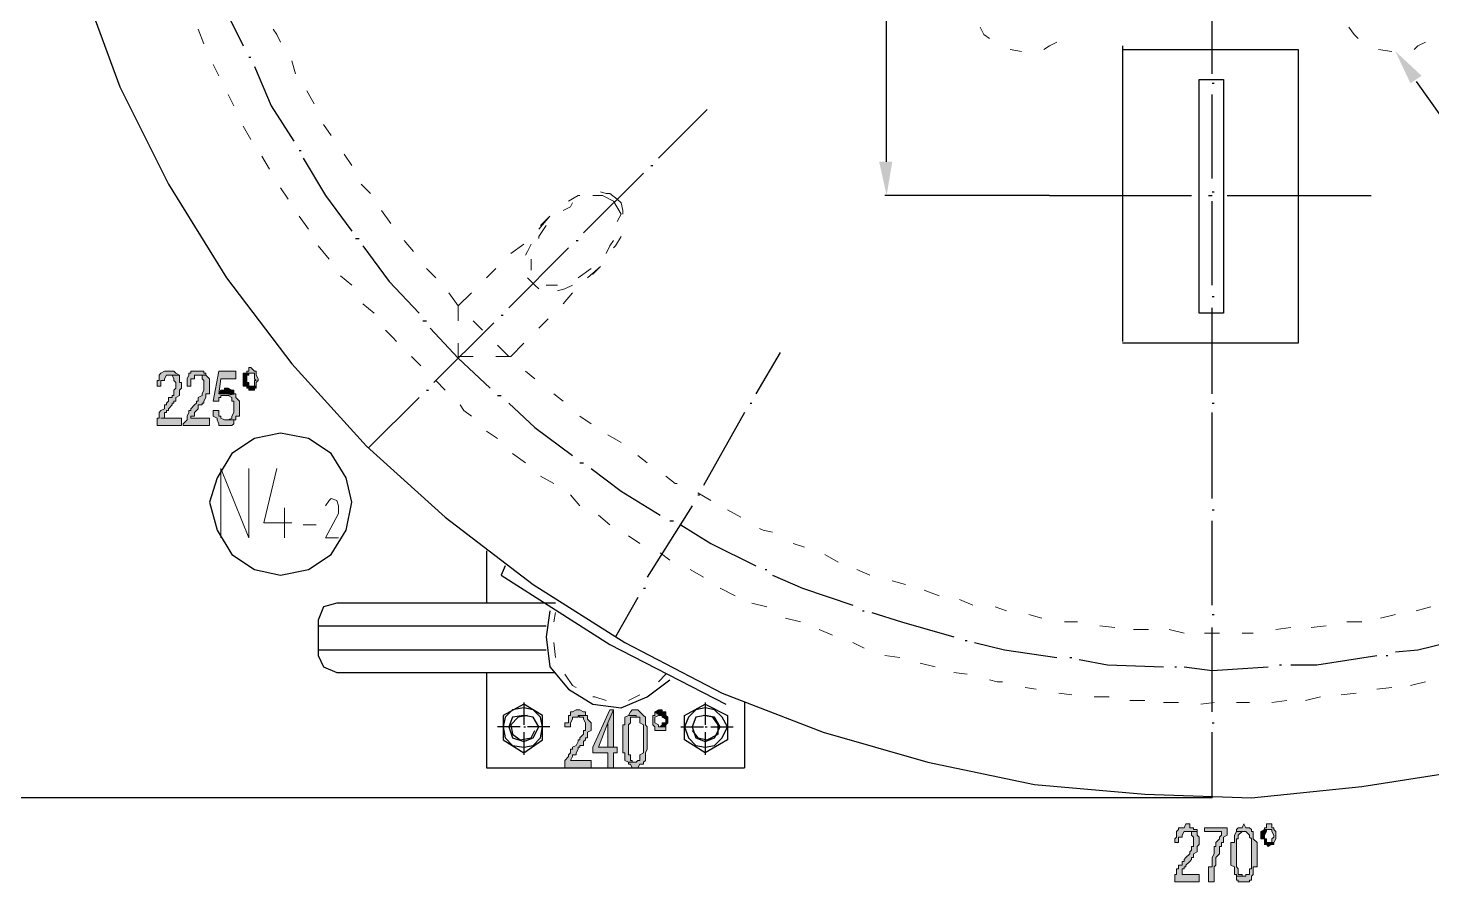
# Model space of a CAD drawing. Header units: millimetres. Extents: x 20 to 821, y 1 to 1134.
# Drawn here: x 154.6 to 289.7, y 367.9 to 450.1 of the extents above; entities that cross this region are included whole.
import ezdxf

# ---------------------------------------------------------------- set-up
doc = ezdxf.new("R2010")
doc.units = ezdxf.units.MM
doc.layers.add('1', color=7, linetype='Continuous')

msp = doc.modelspace()

# ---------------------------------------------------------------- hatches: boundary and pattern name
h = msp.add_hatch(color=1)
h.dxf.hatch_style = 2
h.paths.add_polyline_path([(287.64, 444.741732), (286.2, 447.801732), (288.72, 445.461732)])
h = msp.add_hatch(color=1)
h.dxf.hatch_style = 2
h.paths.add_polyline_path([(236.52, 437.181732), (237.78, 437.181732), (237.24, 433.941732)])
h = msp.add_hatch(color=0)
h.dxf.hatch_style = 2
h.paths.add_polyline_path([(168.12, 417.021732), (167.76, 417.021732), (167.4, 416.841732), (167.22, 416.661732), (167.22, 416.121732), (167.04, 416.121732), (167.04, 415.581732), (167.4, 415.581732), (167.4, 416.121732), (167.76, 416.121732), (167.76, 416.301732), (167.94, 416.661732), (169.2, 416.661732), (168.84, 416.841732), (168.66, 417.021732)])
h = msp.add_hatch(color=0)
h.dxf.hatch_style = 2
h.paths.add_polyline_path([(169.2, 416.661732), (168.12, 416.661732), (168.48, 416.661732), (168.66, 416.301732), (168.66, 416.121732), (168.84, 415.941732), (168.84, 415.401732), (168.66, 415.221732), (168.66, 414.681732), (168.48, 414.681732), (168.48, 414.501732), (168.12, 414.501732), (168.12, 414.141732), (167.94, 413.961732), (167.94, 413.781732), (167.76, 413.781732), (167.76, 413.421732), (167.4, 413.241732), (167.22, 413.061732), (167.22, 412.521732), (167.04, 412.521732), (167.04, 411.801732), (169.38, 411.801732), (169.38, 412.521732), (167.4, 412.521732), (167.76, 412.521732), (167.76, 412.701732), (167.76, 413.061732), (167.94, 413.061732), (167.94, 413.241732), (168.12, 413.241732), (168.12, 413.421732), (168.48, 413.781732), (168.48, 413.961732), (168.66, 413.961732), (168.66, 414.141732), (168.84, 414.141732), (168.84, 414.501732), (169.2, 414.681732), (169.2, 415.221732), (169.38, 415.401732), (169.38, 415.941732), (169.2, 415.941732)])
h = msp.add_hatch(color=0)
h.dxf.hatch_style = 2
h.paths.add_polyline_path([(171.72, 416.661732), (170.82, 416.661732), (171, 416.661732), (171.36, 416.661732), (171.36, 416.301732), (171.54, 416.121732), (171.54, 415.221732), (171.36, 414.861732), (171.36, 414.681732), (171, 414.501732), (171, 414.141732), (170.82, 414.141732), (170.82, 413.961732), (170.64, 413.781732), (170.28, 413.421732), (170.28, 413.241732), (170.1, 413.241732), (170.1, 413.061732), (169.92, 412.701732), (169.92, 412.341732), (169.56, 411.981732), (169.56, 411.801732), (172.08, 411.801732), (172.08, 412.521732), (170.28, 412.521732), (170.28, 412.701732), (170.64, 412.701732), (170.64, 413.061732), (170.82, 413.241732), (171, 413.421732), (171, 413.781732), (171.36, 413.781732), (171.36, 413.961732), (171.54, 413.961732), (171.54, 414.141732), (171.72, 414.501732), (171.72, 414.861732), (172.08, 414.861732), (172.08, 416.301732)])
h = msp.add_hatch(color=0)
h.dxf.hatch_style = 2
h.paths.add_polyline_path([(170.82, 417.021732), (170.28, 417.021732), (170.28, 416.841732), (170.1, 416.841732), (170.1, 416.661732), (169.92, 416.301732), (169.92, 415.581732), (170.28, 415.581732), (170.28, 416.301732), (170.64, 416.301732), (170.64, 416.661732), (171.72, 416.661732), (171.72, 416.841732), (171.54, 416.841732), (171.54, 417.021732)])
h = msp.add_hatch(color=0)
h.dxf.hatch_style = 2
h.paths.add_polyline_path([(174.6, 417.021732), (172.98, 417.021732), (172.44, 414.141732), (172.98, 414.141732), (172.98, 414.501732), (173.16, 414.501732), (173.16, 414.681732), (173.7, 414.681732), (174.6, 414.861732), (172.98, 414.861732), (173.16, 416.301732), (174.6, 416.301732)])
h = msp.add_hatch(color=0)
h.dxf.hatch_style = 2
h.paths.add_polyline_path([(175.68, 416.841732), (175.32, 416.841732), (175.32, 416.661732), (175.32, 415.581732), (175.68, 415.581732), (175.68, 415.401732), (175.86, 415.401732), (175.86, 415.221732), (176.04, 415.221732), (176.4, 415.221732), (176.4, 415.401732), (176.58, 415.401732), (176.58, 415.581732), (175.86, 415.581732), (175.86, 415.941732), (175.68, 415.941732), (175.68, 416.661732), (175.86, 416.661732), (175.86, 416.841732), (176.04, 416.841732)])
h = msp.add_hatch(color=0)
h.dxf.hatch_style = 2
h.paths.add_polyline_path([(176.04, 417.381732), (175.86, 417.381732), (175.86, 417.021732), (175.68, 417.021732), (175.68, 416.841732), (176.4, 416.841732), (176.4, 416.661732), (176.4, 416.301732), (176.58, 416.121732), (176.4, 416.121732), (176.4, 415.941732), (176.4, 415.581732), (176.04, 415.581732), (176.58, 415.581732), (176.58, 415.941732), (176.76, 416.121732), (176.76, 416.301732), (176.58, 416.661732), (176.58, 417.021732), (176.4, 417.021732)])
h = msp.add_hatch(color=0)
h.dxf.hatch_style = 2
h.paths.add_polyline_path([(173.7, 415.401732), (173.52, 415.401732), (173.52, 415.221732), (173.16, 415.221732), (172.98, 414.861732), (174.42, 414.861732), (174.42, 415.221732), (174.24, 415.221732), (173.88, 415.401732)])
h = msp.add_hatch(color=0)
h.dxf.hatch_style = 2
h.paths.add_polyline_path([(174.6, 414.861732), (173.7, 414.681732), (173.88, 414.681732), (174.24, 414.501732), (174.24, 414.141732), (174.42, 414.141732), (174.42, 413.061732), (174.24, 412.701732), (174.24, 412.521732), (173.88, 412.341732), (173.7, 412.341732), (174.42, 412.341732), (174.6, 412.341732), (174.6, 412.521732), (174.6, 412.701732), (174.96, 412.701732), (174.96, 414.141732), (174.6, 414.501732)])
h = msp.add_hatch(color=0)
h.dxf.hatch_style = 2
h.paths.add_polyline_path([(172.98, 413.241732), (172.44, 413.241732), (172.44, 413.061732), (172.44, 412.701732), (172.8, 412.521732), (172.8, 412.341732), (172.98, 411.981732), (172.98, 411.801732), (173.16, 411.801732), (174.24, 411.801732), (174.42, 411.981732), (174.42, 412.341732), (173.7, 412.341732), (173.52, 412.341732), (173.16, 412.521732), (173.16, 412.701732), (172.98, 412.701732)])
h = msp.add_hatch(color=0)
h.dxf.hatch_style = 2
h.paths.add_polyline_path([(207.54, 384.441732), (207.36, 384.441732), (207, 384.261732), (206.82, 384.261732), (206.82, 383.901732), (206.64, 383.901732), (206.64, 383.721732), (206.64, 383.181732), (206.28, 383.181732), (206.28, 382.821732), (206.82, 382.821732), (206.82, 383.181732), (207, 383.541732), (207, 383.721732), (207.36, 383.721732), (207.54, 383.721732), (207.54, 383.901732), (208.44, 383.901732), (208.26, 383.901732), (208.26, 384.261732), (208.08, 384.261732), (207.72, 384.441732)])
h = msp.add_hatch(color=0)
h.dxf.hatch_style = 2
h.paths.add_polyline_path([(208.44, 383.901732), (207.54, 383.901732), (207.72, 383.721732), (208.08, 383.721732), (208.08, 383.541732), (208.26, 383.181732), (208.26, 382.461732), (208.08, 382.461732), (208.08, 382.101732), (207.72, 381.741732), (207.72, 381.561732), (207.54, 381.561732), (207.54, 381.381732), (207.36, 381.021732), (207, 380.841732), (207, 380.661732), (206.82, 380.661732), (206.82, 380.301732), (206.64, 380.121732), (206.64, 379.941732), (206.28, 379.581732), (206.28, 378.861732), (208.8, 378.861732), (208.8, 379.581732), (206.82, 379.581732), (207, 379.941732), (207, 380.121732), (207.36, 380.121732), (207.36, 380.301732), (207.54, 380.661732), (207.54, 380.841732), (207.72, 380.841732), (207.72, 381.021732), (208.08, 381.021732), (208.08, 381.381732), (208.26, 381.561732), (208.26, 381.741732), (208.44, 381.741732), (208.44, 382.281732), (208.8, 382.461732), (208.8, 383.181732), (208.44, 383.541732)])
h = msp.add_hatch(color=0)
h.dxf.hatch_style = 2
h.paths.add_polyline_path([(210.96, 384.441732), (210.6, 384.441732), (208.98, 380.841732), (208.98, 380.301732), (210.42, 380.301732), (210.42, 378.861732), (210.96, 378.861732), (210.96, 380.301732), (211.32, 380.301732), (211.32, 380.841732), (210.96, 380.841732), (209.52, 380.841732), (210.42, 383.181732)])
h = msp.add_hatch(color=0)
h.dxf.hatch_style = 2
h.paths.add_polyline_path([(210.96, 384.441732), (210.42, 383.181732), (210.42, 380.841732), (209.52, 380.841732), (210.96, 380.841732)])
h = msp.add_hatch(color=0)
h.dxf.hatch_style = 2
h.paths.add_polyline_path([(212.4, 383.901732), (212.04, 383.721732), (212.04, 383.001732), (211.86, 383.001732), (211.86, 380.301732), (212.04, 380.301732), (212.04, 380.121732), (212.04, 379.941732), (212.04, 379.581732), (212.4, 379.401732), (213.12, 379.401732), (212.76, 379.401732), (212.76, 379.581732), (212.58, 379.581732), (212.58, 380.121732), (212.4, 380.121732), (212.4, 383.001732), (212.58, 383.181732), (212.58, 383.721732), (212.76, 383.721732), (213.12, 383.721732), (213.12, 383.901732)])
h = msp.add_hatch(color=0)
h.dxf.hatch_style = 2
h.paths.add_polyline_path([(213.12, 384.441732), (212.76, 384.441732), (212.58, 384.261732), (212.4, 383.901732), (213.12, 383.901732), (213.12, 383.721732), (213.48, 383.721732), (213.48, 383.541732), (213.48, 383.181732), (213.84, 383.001732), (213.84, 382.461732), (213.84, 380.301732), (213.48, 380.121732), (213.48, 379.581732), (213.3, 379.581732), (213.12, 379.401732), (212.4, 379.401732), (212.4, 379.221732), (212.58, 379.221732), (212.76, 378.861732), (213.3, 378.861732), (213.48, 379.221732), (213.84, 379.221732), (213.84, 379.401732), (214.02, 379.581732), (214.02, 380.301732), (214.2, 380.661732), (214.2, 382.821732), (214.02, 383.001732), (214.02, 383.721732), (213.84, 383.901732), (213.48, 384.261732), (213.3, 384.441732)])
h = msp.add_hatch(color=0)
h.dxf.hatch_style = 2
h.paths.add_polyline_path([(214.92, 384.261732), (214.92, 383.901732), (214.74, 383.901732), (214.74, 383.001732), (214.92, 382.821732), (214.92, 382.461732), (215.28, 382.461732), (216, 382.461732), (216, 382.821732), (215.28, 382.821732), (215.28, 383.001732), (214.92, 383.181732), (214.92, 383.721732), (215.28, 383.901732), (215.46, 383.901732)])
h = msp.add_hatch(color=0)
h.dxf.hatch_style = 2
h.paths.add_polyline_path([(215.46, 384.441732), (215.28, 384.441732), (214.92, 384.261732), (215.46, 383.901732), (215.64, 383.901732), (215.64, 383.721732), (216, 383.541732), (216, 383.181732), (215.64, 383.181732), (215.64, 383.001732), (215.46, 382.821732), (216, 382.821732), (216, 383.001732), (216.18, 383.181732), (216.18, 383.721732), (216, 383.901732), (216, 384.261732), (215.64, 384.261732), (215.64, 384.441732)])
h = msp.add_hatch(color=0)
h.dxf.hatch_style = 2
h.paths.add_polyline_path([(266.04, 373.461732), (265.86, 373.101732), (265.32, 373.101732), (265.32, 372.921732), (265.14, 372.741732), (265.14, 372.201732), (264.96, 372.021732), (264.96, 371.661732), (265.32, 371.661732), (265.32, 372.201732), (265.68, 372.201732), (265.68, 372.381732), (265.86, 372.741732), (267.12, 372.741732), (267.12, 372.921732), (266.76, 372.921732), (266.76, 373.101732), (266.4, 373.101732), (266.4, 373.461732)])
h = msp.add_hatch(color=0)
h.dxf.hatch_style = 2
h.paths.add_polyline_path([(270, 373.101732), (267.84, 373.101732), (267.84, 372.741732), (269.46, 372.741732), (269.46, 372.381732), (269.28, 372.201732), (269.28, 372.021732), (268.92, 371.661732), (268.92, 371.301732), (268.74, 371.301732), (268.74, 370.581732), (268.56, 370.221732), (268.56, 369.501732), (268.56, 369.321732), (268.2, 369.321732), (268.2, 367.881732), (268.74, 367.881732), (268.74, 369.321732), (268.92, 369.501732), (268.92, 370.221732), (269.28, 370.581732), (269.28, 371.301732), (269.46, 371.301732), (269.46, 371.661732), (269.64, 371.661732), (269.64, 372.201732), (270, 372.381732)])
h = msp.add_hatch(color=0)
h.dxf.hatch_style = 2
h.paths.add_polyline_path([(271.62, 373.461732), (271.44, 373.101732), (271.08, 373.101732), (270.9, 372.921732), (270.9, 372.741732), (271.62, 372.741732), (271.8, 372.741732), (272.16, 372.381732), (272.16, 372.201732), (272.34, 372.021732), (272.34, 371.481732), (272.34, 371.301732), (272.34, 369.141732), (272.16, 369.141732), (272.16, 368.601732), (271.8, 368.601732), (271.8, 368.421732), (271.62, 368.421732), (270.9, 368.421732), (270.9, 368.061732), (271.08, 368.061732), (271.08, 367.881732), (272.16, 367.881732), (272.16, 368.061732), (272.34, 368.061732), (272.34, 368.421732), (272.52, 368.601732), (272.52, 369.321732), (272.88, 369.321732), (272.88, 371.661732), (272.52, 372.021732), (272.52, 372.741732), (272.34, 372.741732), (272.34, 372.921732), (272.16, 373.101732), (271.8, 373.101732)])
h = msp.add_hatch(color=0)
h.dxf.hatch_style = 2
h.paths.add_polyline_path([(273.6, 372.921732), (273.24, 372.741732), (273.24, 372.021732), (273.6, 372.021732), (273.6, 371.481732), (273.78, 371.481732), (273.96, 371.301732), (274.32, 371.481732), (274.5, 371.481732), (274.5, 371.661732), (273.78, 371.661732), (273.78, 372.021732), (273.6, 372.021732), (273.6, 372.381732), (273.78, 372.741732), (273.78, 372.921732), (273.96, 372.921732)])
h = msp.add_hatch(color=0)
h.dxf.hatch_style = 2
h.paths.add_polyline_path([(273.96, 373.461732), (273.78, 373.461732), (273.78, 373.101732), (273.6, 373.101732), (273.6, 372.921732), (274.32, 372.921732), (274.32, 372.741732), (274.5, 372.381732), (274.5, 372.201732), (274.32, 372.021732), (274.32, 371.661732), (273.96, 371.661732), (274.5, 371.661732), (274.68, 372.021732), (274.68, 372.741732), (274.5, 372.921732), (274.5, 373.101732), (274.32, 373.101732), (274.32, 373.461732)])
h = msp.add_hatch(color=0)
h.dxf.hatch_style = 2
h.paths.add_polyline_path([(267.12, 372.741732), (266.04, 372.741732), (266.4, 372.741732), (266.58, 372.741732), (266.58, 372.381732), (266.76, 372.201732), (266.76, 371.301732), (266.58, 371.301732), (266.58, 370.941732), (266.4, 370.761732), (266.4, 370.581732), (266.04, 370.221732), (265.86, 370.041732), (265.86, 369.861732), (265.68, 369.861732), (265.68, 369.501732), (265.32, 369.501732), (265.32, 369.141732), (265.14, 369.141732), (265.14, 368.601732), (264.96, 368.601732), (264.96, 367.881732), (267.3, 367.881732), (267.3, 368.601732), (265.68, 368.601732), (265.68, 369.141732), (265.86, 369.141732), (265.86, 369.321732), (266.04, 369.321732), (266.04, 369.501732), (266.4, 369.861732), (266.58, 370.041732), (266.58, 370.221732), (266.76, 370.221732), (266.76, 370.581732), (267.12, 370.761732), (267.12, 371.301732), (267.3, 371.481732), (267.3, 372.201732), (267.12, 372.381732)])
h = msp.add_hatch(color=0)
h.dxf.hatch_style = 2
h.paths.add_polyline_path([(270.9, 372.741732), (270.72, 372.381732), (270.72, 371.661732), (270.36, 371.661732), (270.36, 369.501732), (270.72, 369.321732), (270.72, 368.781732), (270.72, 368.601732), (270.9, 368.601732), (270.9, 368.421732), (271.62, 368.421732), (271.44, 368.421732), (271.44, 368.601732), (271.08, 368.601732), (271.08, 368.781732), (271.08, 369.141732), (270.9, 369.321732), (270.9, 372.021732), (271.08, 372.021732), (271.08, 372.381732), (271.44, 372.741732), (271.62, 372.741732)])

# ---------------------------------------------------------------- linework, layer by layer
at = {"layer": '1', "color": 1, "lineweight": 25}
for points in [[(237.24, 437.181732), (237.24, 487.401732)], [(288.18, 444.921732), (341.46, 370.041732), (357.84, 370.041732)], [(252.9, 433.941732), (237.06, 433.941732)], [(185.76, 404.421732), (185.22, 406.761732), (183.78, 409.101732), (181.62, 410.541732), (178.92, 411.081732), (176.4, 410.541732), (174.24, 409.101732), (172.8, 406.761732), (172.08, 404.421732), (172.8, 401.721732), (174.24, 399.381732), (176.4, 397.941732), (178.92, 397.401732), (181.62, 397.941732), (183.78, 399.381732), (185.22, 401.721732), (185.76, 404.421732)], [(268.56, 375.981732), (86.04, 375.981732)], [(268.56, 375.981732), (115.38, 375.981732)]]:
    msp.add_lwpolyline(points, dxfattribs=at)
at = {"layer": '1', "color": 0, "lineweight": 25}
for points in [[(156.96, 464.361732), (159.84, 454.281732), (163.44, 444.381732), (168.12, 435.021732), (173.7, 426.021732), (180, 417.741732), (187.2, 409.821732), (194.76, 402.981732), (203.22, 396.501732), (212.04, 390.921732), (221.4, 386.061732), (231.12, 382.281732), (241.2, 379.401732), (251.46, 377.241732), (262.08, 376.341732), (272.34, 375.981732), (282.96, 377.061732), (293.22, 378.681732)], [(259.92, 448.341732), (259.92, 419.901732)], [(276.84, 447.981732), (276.84, 419.721732), (259.92, 419.721732)], [(259.92, 447.981732), (276.84, 447.981732)], [(267.3, 445.101732), (269.64, 445.101732), (269.64, 422.601732), (267.3, 422.601732), (267.3, 445.101732)], [(198.72, 399.741732), (198.72, 394.701732)], [(200.52, 398.301732), (200.16, 397.401732)], [(200.16, 397.401732), (210.6, 390.741732), (221.76, 384.981732)], [(205.38, 394.701732), (184.32, 394.701732), (183.06, 394.341732), (182.52, 393.081732)], [(204.84, 393.981732), (204.48, 391.461732), (204.84, 388.581732), (206.64, 386.421732), (208.98, 384.981732), (211.68, 384.621732), (214.2, 385.701732), (216.36, 387.321732)], [(182.52, 393.081732), (182.52, 389.661732), (183.06, 388.581732), (184.32, 388.041732)], [(182.52, 392.541732), (204.48, 392.541732)], [(182.52, 390.201732), (204.48, 390.201732)], [(184.32, 388.041732), (205.38, 388.041732)], [(198.72, 388.041732), (198.72, 378.861732), (223.56, 378.861732)], [(223.56, 385.161732), (223.56, 378.861732)], [(202.32, 380.301732), (204.12, 381.561732), (204.12, 383.901732), (202.32, 384.981732), (200.34, 383.901732), (200.34, 381.561732), (202.32, 380.301732)], [(204.12, 382.821732), (203.94, 383.721732), (203.22, 384.441732), (202.32, 384.621732), (201.24, 384.441732), (200.52, 383.721732), (200.34, 382.821732), (200.52, 381.741732), (201.24, 381.021732), (202.32, 380.841732), (203.22, 381.021732), (203.94, 381.741732), (204.12, 382.821732)], [(202.68, 383.901732), (201.78, 383.721732), (201.06, 383.001732), (201.24, 382.101732), (201.96, 381.561732), (203.04, 381.741732), (203.4, 382.461732)], [(219.78, 380.301732), (217.8, 381.561732), (217.8, 383.901732), (219.78, 384.981732), (221.94, 383.901732), (221.94, 381.561732), (219.78, 380.301732)], [(221.94, 382.821732), (221.4, 383.721732), (220.68, 384.441732), (219.78, 384.621732), (218.88, 384.441732), (218.16, 383.721732), (217.8, 382.821732), (218.16, 381.741732), (218.88, 381.021732), (219.78, 380.841732), (220.68, 381.021732), (221.4, 381.741732), (221.94, 382.821732)], [(218.52, 382.461732), (219.06, 381.741732), (219.96, 381.561732), (221.04, 382.101732), (221.04, 383.001732), (220.5, 383.721732), (219.6, 383.901732)]]:
    msp.add_lwpolyline(points, dxfattribs=at)
at = {"layer": '1', "color": 2, "lineweight": 25}
for points in [[(172.26, 455.721732), (173.7, 451.581732), (175.32, 448.341732)], [(268.56, 445.641732), (268.56, 453.741732)], [(175.86, 447.261732), (176.04, 447.261732)], [(176.4, 446.361732), (178.02, 442.581732), (180.18, 439.161732)], [(268.56, 444.741732), (268.74, 444.741732)], [(268.56, 435.561732), (268.56, 443.661732)], [(215.28, 437.541732), (219.96, 442.221732)], [(180.72, 438.261732), (180.9, 438.261732)], [(181.08, 437.541732), (183.24, 433.941732), (185.76, 430.521732)], [(214.56, 436.821732), (214.74, 436.821732)], [(208.08, 430.341732), (213.84, 436.101732)], [(252.9, 433.941732), (266.58, 433.941732)], [(268.2, 433.941732), (268.56, 433.941732)], [(268.56, 434.301732), (268.74, 434.301732)], [(270, 433.941732), (283.86, 433.941732)], [(268.56, 425.301732), (268.56, 433.401732)], [(186.12, 429.801732), (186.48, 429.801732)], [(207.36, 429.621732), (207.54, 429.621732)], [(186.84, 429.081732), (189.36, 425.661732), (192.24, 422.601732)], [(200.88, 423.141732), (206.64, 428.901732)], [(268.56, 424.221732), (268.74, 424.221732)], [(268.56, 414.861732), (268.56, 423.141732)], [(192.6, 421.881732), (192.96, 421.881732)], [(193.68, 415.941732), (199.44, 421.701732)], [(200.16, 422.421732), (200.34, 422.421732)], [(193.32, 421.161732), (196.02, 418.281732), (199.08, 415.401732)], [(226.98, 418.821732), (224.64, 414.861732)], [(192.96, 415.221732), (193.14, 415.221732)], [(187.38, 409.641732), (192.24, 414.501732)], [(199.8, 414.681732), (200.16, 414.681732)], [(200.88, 413.961732), (203.4, 411.621732), (207, 408.921732)], [(224.1, 413.961732), (224.28, 413.961732)], [(268.56, 413.961732), (268.74, 413.961732)], [(223.56, 413.061732), (219.6, 406.041732)], [(268.56, 404.781732), (268.56, 413.061732)], [(207.72, 408.201732), (208.08, 408.201732)], [(208.8, 407.661732), (211.68, 405.501732), (215.46, 403.161732)], [(218.52, 404.061732), (214.2, 397.221732)], [(219.06, 405.141732), (219.24, 405.141732)], [(216.36, 402.621732), (216.72, 402.621732)], [(268.56, 403.701732), (268.74, 403.701732)], [(268.56, 394.521732), (268.56, 402.621732)], [(217.44, 402.261732), (220.32, 400.461732), (224.64, 398.301732)], [(225.54, 397.941732), (225.72, 397.941732)], [(226.26, 397.401732), (229.14, 396.141732), (234, 394.521732)], [(213.84, 396.141732), (214.02, 396.141732)], [(213.3, 395.241732), (211.14, 391.461732)], [(234.9, 393.981732), (235.08, 393.981732)], [(235.8, 393.801732), (238.68, 392.901732), (243.72, 391.461732)], [(268.56, 393.621732), (268.74, 393.621732)], [(268.56, 384.261732), (268.56, 392.361732)], [(244.8, 391.101732), (244.98, 391.101732)], [(245.7, 390.921732), (248.58, 390.201732), (253.62, 389.481732)], [(286.2, 390.021732), (288.36, 390.201732), (294.12, 391.641732)], [(254.88, 389.481732), (255.06, 389.481732)], [(255.78, 389.301732), (258.48, 388.761732), (263.88, 388.581732)], [(276.12, 388.761732), (278.64, 388.761732), (284.4, 389.661732)], [(285.3, 389.661732), (285.48, 389.661732)], [(264.96, 388.581732), (265.14, 388.581732)], [(265.86, 388.581732), (268.56, 388.221732), (273.96, 388.581732)], [(275.04, 388.761732), (275.22, 388.761732)], [(202.32, 385.161732), (202.32, 383.001732)], [(219.78, 385.161732), (219.78, 383.001732)], [(201.96, 382.821732), (199.8, 382.821732)], [(202.32, 382.821732), (202.5, 382.821732)], [(202.32, 382.821732), (202.5, 382.821732)], [(204.84, 382.821732), (202.68, 382.821732)], [(217.44, 382.821732), (219.6, 382.821732)], [(219.78, 382.821732), (219.96, 382.821732)], [(219.78, 382.821732), (219.96, 382.821732)], [(220.32, 382.821732), (222.48, 382.821732)], [(268.56, 383.181732), (268.74, 383.181732)], [(202.32, 382.281732), (202.32, 380.121732)], [(219.78, 382.281732), (219.78, 380.121732)], [(268.56, 375.981732), (268.56, 382.281732)]]:
    msp.add_lwpolyline(points, dxfattribs=at)
at = {"layer": '1', "color": 254, "lineweight": 5}
for points in [[(171, 449.961732), (171.54, 448.521732)], [(178.2, 449.961732), (178.56, 449.421732), (178.92, 448.701732)], [(246.24, 450.141732), (246.6, 449.421732), (247.14, 449.061732)], [(281.7, 450.141732), (282.24, 449.421732), (282.6, 449.061732)], [(252.36, 447.981732), (252.9, 448.341732), (253.62, 448.701732)], [(288, 447.981732), (288.36, 448.341732), (289.08, 448.701732)], [(249.12, 447.981732), (250.2, 447.801732)], [(284.58, 447.981732), (285.84, 447.801732)], [(172.44, 446.541732), (172.98, 445.461732)], [(180, 446.901732), (180.36, 445.641732)], [(173.88, 443.661732), (174.42, 442.581732)], [(181.44, 444.021732), (182.16, 442.761732)], [(175.32, 440.601732), (176.04, 439.341732)], [(183.06, 440.781732), (183.78, 439.701732)], [(177.12, 437.721732), (177.84, 436.461732)], [(185.04, 437.901732), (185.76, 436.821732)], [(186.66, 435.021732), (187.56, 434.121732)], [(178.92, 434.661732), (179.64, 433.581732)], [(207.72, 433.941732), (207.54, 433.941732), (206.64, 433.401732)], [(210.96, 433.401732), (209.88, 433.941732), (208.98, 433.941732)], [(211.32, 433.581732), (210.6, 434.121732), (210.24, 434.121732), (209.7, 434.301732)], [(188.64, 432.501732), (189.54, 431.241732)], [(207, 433.221732), (206.82, 432.861732), (206.1, 432.501732)], [(211.32, 431.421732), (211.68, 432.141732), (210.96, 433.401732)], [(211.86, 432.141732), (211.86, 432.501732), (211.68, 433.221732), (211.32, 433.581732)], [(180.72, 431.961732), (181.62, 430.701732)], [(204.84, 431.961732), (203.76, 430.701732)], [(204.48, 431.061732), (203.76, 429.981732), (203.76, 429.801732)], [(204.84, 431.961732), (204.12, 431.241732), (203.94, 431.061732)], [(190.8, 429.621732), (191.7, 428.541732)], [(210.24, 428.361732), (210.6, 429.081732), (210.96, 429.621732)], [(210.96, 428.901732), (211.14, 429.081732), (211.68, 429.981732)], [(182.52, 429.081732), (183.6, 427.821732)], [(202.32, 429.261732), (201.06, 428.361732)], [(203.04, 429.261732), (202.68, 428.541732), (202.5, 428.181732)], [(192.96, 426.921732), (193.86, 426.021732)], [(199.62, 426.921732), (198.72, 426.021732)], [(203.04, 427.821732), (203.04, 426.741732)], [(207.54, 426.021732), (208.8, 426.921732)], [(209.7, 427.101732), (208.44, 426.021732)], [(208.8, 426.381732), (208.98, 426.381732), (209.7, 427.101732)], [(184.68, 426.201732), (185.76, 425.301732)], [(202.68, 426.021732), (203.04, 425.661732), (203.4, 425.301732), (203.76, 424.941732)], [(195.12, 424.581732), (196.02, 423.321732)], [(197.28, 424.581732), (196.02, 423.321732)], [(204.48, 425.301732), (205.56, 425.301732)], [(205.56, 424.761732), (206.28, 424.941732), (207, 425.301732)], [(207, 424.581732), (206.1, 423.501732)], [(186.84, 423.501732), (187.92, 422.601732)], [(196.02, 423.321732), (196.02, 421.881732)], [(197.46, 421.881732), (198.36, 420.981732)], [(204.66, 422.061732), (203.76, 421.161732)], [(189, 420.981732), (189.72, 420.261732), (190.08, 419.901732)], [(196.02, 419.721732), (196.02, 418.461732)], [(199.8, 419.541732), (200.88, 418.461732)], [(202.32, 419.721732), (201.06, 418.461732)], [(191.52, 418.461732), (192.42, 417.561732)], [(197.46, 418.461732), (196.02, 418.461732)], [(201.06, 418.461732), (199.62, 418.461732)], [(193.86, 416.121732), (194.76, 415.221732)], [(202.5, 417.021732), (203.4, 416.301732)], [(205.2, 414.861732), (206.1, 414.141732)], [(196.2, 413.781732), (196.56, 413.241732), (197.28, 412.701732)], [(207.72, 412.701732), (208.8, 411.981732)], [(198.72, 411.261732), (199.8, 410.541732)], [(210.42, 410.901732), (211.68, 410.181732)], [(201.24, 409.101732), (202.5, 408.201732)], [(213.3, 408.921732), (214.2, 408.201732)], [(203.94, 406.941732), (205.2, 406.221732)], [(216, 406.941732), (216.9, 406.221732), (217.08, 406.221732)], [(219.06, 405.321732), (220.32, 404.601732)], [(206.82, 405.141732), (207.72, 404.061732)], [(209.52, 403.161732), (210.6, 402.261732)], [(221.94, 403.701732), (223.2, 402.981732)], [(225, 401.901732), (225.36, 401.721732), (226.26, 401.541732)], [(212.4, 401.181732), (213.48, 400.461732)], [(228.24, 400.461732), (229.32, 400.101732)], [(215.46, 399.561732), (216.36, 398.841732)], [(231.3, 399.381732), (232.56, 398.661732)], [(218.34, 397.941732), (219.6, 397.221732)], [(234.36, 397.941732), (235.62, 397.401732)], [(221.22, 396.141732), (222.66, 395.421732)], [(237.78, 396.861732), (239.04, 396.501732)], [(240.84, 395.961732), (242.28, 395.421732)], [(224.28, 394.701732), (225.72, 394.341732)], [(244.26, 395.061732), (245.52, 394.521732)], [(205.38, 393.801732), (205.2, 392.901732)], [(227.52, 393.261732), (228.96, 392.901732)], [(247.68, 394.341732), (248.76, 393.981732)], [(250.92, 393.621732), (252.18, 393.261732)], [(284.76, 393.261732), (286.2, 393.621732)], [(288.18, 393.981732), (289.62, 394.341732)], [(230.76, 392.181732), (232.02, 391.641732)], [(254.34, 392.901732), (255.6, 392.901732)], [(257.76, 392.541732), (259.2, 392.361732)], [(261, 392.181732), (262.44, 392.181732)], [(264.42, 392.181732), (265.86, 391.821732)], [(267.84, 391.821732), (269.28, 391.821732)], [(271.44, 391.821732), (272.52, 391.821732)], [(274.68, 392.181732), (276.12, 392.361732)], [(278.1, 392.361732), (279.54, 392.541732)], [(281.52, 392.901732), (282.96, 392.901732)], [(205.2, 390.921732), (205.38, 389.481732)], [(234, 390.921732), (235.08, 390.381732)], [(237.06, 389.661732), (238.5, 389.481732)], [(206.28, 387.861732), (207, 386.781732), (207.36, 386.601732)], [(215.28, 387.141732), (216, 387.861732)], [(240.48, 388.941732), (241.92, 388.581732)], [(243.72, 388.041732), (244.98, 387.861732)], [(247.14, 387.321732), (247.86, 387.141732), (248.4, 387.141732)], [(250.56, 386.601732), (251.64, 386.421732)], [(284.4, 386.421732), (285.84, 386.601732)], [(287.64, 386.781732), (289.08, 387.141732)], [(208.98, 385.701732), (209.16, 385.701732), (210.24, 385.341732)], [(212.4, 385.341732), (213.48, 385.881732)], [(253.8, 386.061732), (255.06, 385.881732)], [(257.22, 385.701732), (258.66, 385.701732)], [(260.64, 385.341732), (262.08, 385.341732)], [(263.88, 385.161732), (265.32, 385.161732)], [(267.48, 384.981732), (268.74, 385.161732)], [(270.9, 385.161732), (272.16, 385.161732)], [(274.32, 385.161732), (275.76, 385.341732)], [(277.56, 385.341732), (279, 385.701732)], [(280.98, 385.881732), (282.42, 386.061732)]]:
    msp.add_lwpolyline(points, dxfattribs=at)
at = {"layer": '1', "color": 0, "lineweight": 5}
for points in [[(168.12, 417.021732), (167.76, 417.021732), (167.4, 416.841732), (167.22, 416.661732), (167.22, 416.121732), (167.04, 416.121732), (167.04, 415.581732), (167.4, 415.581732), (167.4, 416.121732), (167.76, 416.121732), (167.76, 416.301732), (167.94, 416.661732), (169.2, 416.661732), (168.84, 416.841732), (168.66, 417.021732), (168.12, 417.021732)], [(169.2, 416.661732), (168.12, 416.661732), (168.48, 416.661732), (168.66, 416.301732), (168.66, 416.121732), (168.84, 415.941732), (168.84, 415.401732), (168.66, 415.221732), (168.66, 414.681732), (168.48, 414.681732), (168.48, 414.501732), (168.12, 414.501732), (168.12, 414.141732), (167.94, 413.961732), (167.94, 413.781732), (167.76, 413.781732), (167.76, 413.421732), (167.4, 413.241732), (167.22, 413.061732), (167.22, 412.521732), (167.04, 412.521732), (167.04, 411.801732), (169.38, 411.801732), (169.38, 412.521732), (167.4, 412.521732), (167.76, 412.521732), (167.76, 412.701732), (167.76, 413.061732), (167.94, 413.061732), (167.94, 413.241732), (168.12, 413.241732), (168.12, 413.421732), (168.48, 413.781732), (168.48, 413.961732), (168.66, 413.961732), (168.66, 414.141732), (168.84, 414.141732), (168.84, 414.501732), (169.2, 414.681732), (169.2, 415.221732), (169.38, 415.401732), (169.38, 415.941732), (169.2, 415.941732), (169.2, 416.661732)], [(171.72, 416.661732), (170.82, 416.661732), (171, 416.661732), (171.36, 416.661732), (171.36, 416.301732), (171.54, 416.121732), (171.54, 415.221732), (171.36, 414.861732), (171.36, 414.681732), (171, 414.501732), (171, 414.141732), (170.82, 414.141732), (170.82, 413.961732), (170.64, 413.781732), (170.28, 413.421732), (170.28, 413.241732), (170.1, 413.241732), (170.1, 413.061732), (169.92, 412.701732), (169.92, 412.341732), (169.56, 411.981732), (169.56, 411.801732), (172.08, 411.801732), (172.08, 412.521732), (170.28, 412.521732), (170.28, 412.701732), (170.64, 412.701732), (170.64, 413.061732), (170.82, 413.241732), (171, 413.421732), (171, 413.781732), (171.36, 413.781732), (171.36, 413.961732), (171.54, 413.961732), (171.54, 414.141732), (171.72, 414.501732), (171.72, 414.861732), (172.08, 414.861732), (172.08, 416.301732), (171.72, 416.661732)], [(170.82, 417.021732), (170.28, 417.021732), (170.28, 416.841732), (170.1, 416.841732), (170.1, 416.661732), (169.92, 416.301732), (169.92, 415.581732), (170.28, 415.581732), (170.28, 416.301732), (170.64, 416.301732), (170.64, 416.661732), (171.72, 416.661732), (171.72, 416.841732), (171.54, 416.841732), (171.54, 417.021732), (170.82, 417.021732)], [(174.6, 417.021732), (172.98, 417.021732), (172.44, 414.141732), (172.98, 414.141732), (172.98, 414.501732), (173.16, 414.501732), (173.16, 414.681732), (173.7, 414.681732), (174.6, 414.861732), (172.98, 414.861732), (173.16, 416.301732), (174.6, 416.301732), (174.6, 417.021732)], [(175.68, 416.841732), (175.32, 416.841732), (175.32, 416.661732), (175.32, 415.581732), (175.68, 415.581732), (175.68, 415.401732), (175.86, 415.401732), (175.86, 415.221732), (176.04, 415.221732), (176.4, 415.221732), (176.4, 415.401732), (176.58, 415.401732), (176.58, 415.581732), (175.86, 415.581732), (175.86, 415.581732), (175.86, 415.941732), (175.68, 415.941732), (175.68, 416.661732), (175.86, 416.661732), (175.86, 416.841732), (176.04, 416.841732), (175.68, 416.841732)], [(176.04, 417.381732), (175.86, 417.381732), (175.86, 417.021732), (175.68, 417.021732), (175.68, 416.841732), (176.4, 416.841732), (176.4, 416.661732), (176.4, 416.301732), (176.58, 416.121732), (176.4, 416.121732), (176.4, 415.941732), (176.4, 415.581732), (176.04, 415.581732), (176.58, 415.581732), (176.58, 415.941732), (176.58, 415.941732), (176.76, 416.121732), (176.76, 416.301732), (176.58, 416.661732), (176.58, 417.021732), (176.4, 417.021732), (176.04, 417.381732)], [(173.7, 415.401732), (173.52, 415.401732), (173.52, 415.221732), (173.16, 415.221732), (172.98, 414.861732), (174.42, 414.861732), (174.42, 415.221732), (174.24, 415.221732), (173.88, 415.401732), (173.7, 415.401732)], [(174.6, 414.861732), (173.7, 414.681732), (173.88, 414.681732), (174.24, 414.501732), (174.24, 414.141732), (174.42, 414.141732), (174.42, 413.061732), (174.24, 412.701732), (174.24, 412.521732), (173.88, 412.341732), (173.88, 412.341732), (173.7, 412.341732), (174.42, 412.341732), (174.6, 412.341732), (174.6, 412.521732), (174.6, 412.701732), (174.96, 412.701732), (174.96, 414.141732), (174.6, 414.501732), (174.6, 414.861732)], [(172.98, 413.241732), (172.44, 413.241732), (172.44, 413.061732), (172.44, 412.701732), (172.8, 412.521732), (172.8, 412.341732), (172.98, 411.981732), (172.98, 411.801732), (173.16, 411.801732), (174.24, 411.801732), (174.42, 411.981732), (174.42, 411.981732), (174.42, 412.341732), (173.7, 412.341732), (173.52, 412.341732), (173.16, 412.521732), (173.16, 412.701732), (172.98, 412.701732), (172.98, 413.241732)], [(207.54, 384.441732), (207.36, 384.441732), (207, 384.261732), (206.82, 384.261732), (206.82, 383.901732), (206.64, 383.901732), (206.64, 383.721732), (206.64, 383.181732), (206.28, 383.181732), (206.28, 382.821732), (206.82, 382.821732), (206.82, 383.181732), (207, 383.541732), (207, 383.721732), (207.36, 383.721732), (207.54, 383.721732), (207.54, 383.901732), (208.44, 383.901732), (208.26, 383.901732), (208.26, 384.261732), (208.08, 384.261732), (207.72, 384.441732), (207.54, 384.441732)], [(208.44, 383.901732), (207.54, 383.901732), (207.72, 383.721732), (208.08, 383.721732), (208.08, 383.541732), (208.26, 383.181732), (208.26, 382.461732), (208.08, 382.461732), (208.08, 382.101732), (207.72, 381.741732), (207.72, 381.561732), (207.54, 381.561732), (207.54, 381.381732), (207.54, 381.381732), (207.36, 381.021732), (207, 380.841732), (207, 380.661732), (206.82, 380.661732), (206.82, 380.301732), (206.64, 380.121732), (206.64, 379.941732), (206.28, 379.581732), (206.28, 378.861732), (208.8, 378.861732), (208.8, 379.581732), (206.82, 379.581732), (207, 379.941732), (207, 380.121732), (207.36, 380.121732), (207.36, 380.301732), (207.54, 380.661732), (207.54, 380.841732), (207.72, 380.841732), (207.72, 381.021732), (208.08, 381.021732), (208.08, 381.381732), (208.26, 381.561732), (208.26, 381.741732), (208.44, 381.741732), (208.44, 382.281732), (208.8, 382.461732), (208.8, 383.181732), (208.44, 383.541732), (208.44, 383.901732)], [(210.96, 384.441732), (210.6, 384.441732), (208.98, 380.841732), (208.98, 380.301732), (210.42, 380.301732), (210.42, 378.861732), (210.96, 378.861732), (210.96, 380.301732), (211.32, 380.301732), (211.32, 380.841732), (210.96, 380.841732), (209.52, 380.841732), (210.42, 383.181732), (210.96, 384.441732)], [(210.96, 384.441732), (210.42, 383.181732), (210.42, 380.841732), (209.52, 380.841732), (210.96, 380.841732), (210.96, 384.441732)], [(212.4, 383.901732), (212.04, 383.721732), (212.04, 383.001732), (211.86, 383.001732), (211.86, 380.301732), (212.04, 380.301732), (212.04, 380.121732), (212.04, 379.941732), (212.04, 379.581732), (212.4, 379.401732), (213.12, 379.401732), (212.76, 379.401732), (212.76, 379.581732), (212.58, 379.581732), (212.58, 380.121732), (212.4, 380.121732), (212.4, 383.001732), (212.58, 383.181732), (212.58, 383.721732), (212.76, 383.721732), (213.12, 383.721732), (213.12, 383.901732), (212.4, 383.901732)], [(213.12, 384.441732), (212.76, 384.441732), (212.58, 384.261732), (212.4, 383.901732), (213.12, 383.901732), (213.12, 383.721732), (213.48, 383.721732), (213.48, 383.541732), (213.48, 383.181732), (213.84, 383.001732), (213.84, 382.461732), (213.84, 382.461732), (213.84, 380.301732), (213.48, 380.121732), (213.48, 379.581732), (213.3, 379.581732), (213.12, 379.401732), (212.4, 379.401732), (212.4, 379.221732), (212.58, 379.221732), (212.76, 378.861732), (213.3, 378.861732), (213.48, 379.221732), (213.84, 379.221732), (213.84, 379.401732), (214.02, 379.581732), (214.02, 380.301732), (214.2, 380.661732), (214.2, 382.821732), (214.02, 383.001732), (214.02, 383.721732), (213.84, 383.901732), (213.48, 384.261732), (213.3, 384.441732), (213.12, 384.441732)], [(214.92, 384.261732), (214.92, 383.901732), (214.74, 383.901732), (214.74, 383.001732), (214.92, 382.821732), (214.92, 382.461732), (215.28, 382.461732), (216, 382.461732), (216, 382.821732), (215.28, 382.821732), (215.28, 383.001732), (214.92, 383.181732), (214.92, 383.721732), (215.28, 383.901732), (215.46, 383.901732), (214.92, 384.261732)], [(215.46, 384.441732), (215.28, 384.441732), (214.92, 384.261732), (215.46, 383.901732), (215.64, 383.901732), (215.64, 383.721732), (216, 383.541732), (216, 383.181732), (215.64, 383.181732), (215.64, 383.001732), (215.46, 382.821732), (216, 382.821732), (216, 383.001732), (216.18, 383.181732), (216.18, 383.721732), (216, 383.901732), (216, 384.261732), (215.64, 384.261732), (215.64, 384.441732), (215.46, 384.441732)], [(266.04, 373.461732), (265.86, 373.101732), (265.32, 373.101732), (265.32, 372.921732), (265.14, 372.741732), (265.14, 372.201732), (264.96, 372.021732), (264.96, 371.661732), (265.32, 371.661732), (265.32, 372.201732), (265.68, 372.201732), (265.68, 372.381732), (265.86, 372.741732), (265.86, 372.741732), (267.12, 372.741732), (267.12, 372.921732), (266.76, 372.921732), (266.76, 373.101732), (266.4, 373.101732), (266.4, 373.461732), (266.04, 373.461732)], [(270, 373.101732), (267.84, 373.101732), (267.84, 372.741732), (269.46, 372.741732), (269.46, 372.381732), (269.28, 372.201732), (269.28, 372.021732), (268.92, 371.661732), (268.92, 371.301732), (268.74, 371.301732), (268.74, 370.581732), (268.56, 370.221732), (268.56, 369.501732), (268.56, 369.501732), (268.56, 369.321732), (268.2, 369.321732), (268.2, 367.881732), (268.74, 367.881732), (268.74, 369.321732), (268.92, 369.501732), (268.92, 370.221732), (269.28, 370.581732), (269.28, 371.301732), (269.46, 371.301732), (269.46, 371.661732), (269.64, 371.661732), (269.64, 372.201732), (270, 372.381732), (270, 373.101732)], [(271.62, 373.461732), (271.44, 373.101732), (271.08, 373.101732), (270.9, 372.921732), (270.9, 372.741732), (271.62, 372.741732), (271.8, 372.741732), (272.16, 372.381732), (272.16, 372.201732), (272.34, 372.021732), (272.34, 371.481732), (272.34, 371.301732), (272.34, 369.141732), (272.16, 369.141732), (272.16, 368.601732), (271.8, 368.601732), (271.8, 368.421732), (271.62, 368.421732), (270.9, 368.421732), (270.9, 368.061732), (271.08, 368.061732), (271.08, 367.881732), (272.16, 367.881732), (272.16, 368.061732), (272.34, 368.061732), (272.34, 368.421732), (272.52, 368.601732), (272.52, 369.321732), (272.88, 369.321732), (272.88, 371.661732), (272.52, 372.021732), (272.52, 372.741732), (272.34, 372.741732), (272.34, 372.921732), (272.16, 373.101732), (271.8, 373.101732), (271.62, 373.461732)], [(273.6, 372.921732), (273.24, 372.741732), (273.24, 372.021732), (273.6, 372.021732), (273.6, 371.481732), (273.78, 371.481732), (273.96, 371.301732), (274.32, 371.481732), (274.5, 371.481732), (274.5, 371.661732), (273.78, 371.661732), (273.78, 371.661732), (273.78, 372.021732), (273.6, 372.021732), (273.6, 372.381732), (273.78, 372.741732), (273.78, 372.921732), (273.96, 372.921732), (273.6, 372.921732)], [(273.96, 373.461732), (273.78, 373.461732), (273.78, 373.101732), (273.6, 373.101732), (273.6, 372.921732), (274.32, 372.921732), (274.32, 372.741732), (274.5, 372.381732), (274.5, 372.201732), (274.32, 372.021732), (274.32, 371.661732), (273.96, 371.661732), (274.5, 371.661732), (274.68, 372.021732), (274.68, 372.021732), (274.68, 372.741732), (274.5, 372.921732), (274.5, 373.101732), (274.32, 373.101732), (274.32, 373.461732), (273.96, 373.461732)], [(267.12, 372.741732), (266.04, 372.741732), (266.4, 372.741732), (266.58, 372.741732), (266.58, 372.381732), (266.76, 372.201732), (266.76, 371.301732), (266.58, 371.301732), (266.58, 370.941732), (266.4, 370.761732), (266.4, 370.581732), (266.04, 370.221732), (266.04, 370.221732), (265.86, 370.041732), (265.86, 369.861732), (265.68, 369.861732), (265.68, 369.501732), (265.32, 369.501732), (265.32, 369.141732), (265.14, 369.141732), (265.14, 368.601732), (264.96, 368.601732), (264.96, 367.881732), (267.3, 367.881732), (267.3, 368.601732), (265.68, 368.601732), (265.68, 369.141732), (265.86, 369.141732), (265.86, 369.321732), (266.04, 369.321732), (266.04, 369.501732), (266.4, 369.861732), (266.58, 370.041732), (266.58, 370.221732), (266.76, 370.221732), (266.76, 370.581732), (267.12, 370.761732), (267.12, 371.301732), (267.3, 371.481732), (267.3, 372.201732), (267.12, 372.381732), (267.12, 372.741732)], [(270.9, 372.741732), (270.72, 372.381732), (270.72, 371.661732), (270.36, 371.661732), (270.36, 369.501732), (270.72, 369.321732), (270.72, 368.781732), (270.72, 368.781732), (270.72, 368.601732), (270.9, 368.601732), (270.9, 368.421732), (271.62, 368.421732), (271.44, 368.421732), (271.44, 368.601732), (271.08, 368.601732), (271.08, 368.781732), (271.08, 369.141732), (270.9, 369.321732), (270.9, 372.021732), (271.08, 372.021732), (271.08, 372.381732), (271.44, 372.741732), (271.62, 372.741732), (270.9, 372.741732)]]:
    msp.add_lwpolyline(points, dxfattribs=at)
at = {"layer": '1', "color": 0, "lineweight": 9}
for points in [[(173.16, 401.001732), (173.16, 407.661732), (175.86, 401.001732), (175.86, 407.661732)], [(178.56, 407.661732), (177.3, 402.441732), (180, 402.441732)], [(183.78, 404.781732), (183.6, 404.601732), (183.24, 404.061732)], [(184.5, 403.341732), (184.5, 404.061732), (184.32, 404.601732), (183.78, 404.781732)], [(179.28, 403.881732), (179.28, 401.001732)], [(184.5, 403.341732), (183.24, 401.001732), (184.5, 401.001732)], [(181.08, 402.261732), (182.34, 402.261732)]]:
    msp.add_lwpolyline(points, dxfattribs=at)
at = {"layer": '1', "color": 80, "lineweight": 25}
for points in [[(203.76, 382.821732), (203.22, 383.721732), (202.32, 383.901732), (201.24, 383.721732), (200.88, 382.821732), (201.24, 381.741732), (202.32, 381.381732), (203.22, 381.741732), (203.76, 382.821732)], [(221.22, 382.821732), (220.68, 383.721732), (219.78, 383.901732), (218.88, 383.721732), (218.52, 382.821732), (218.88, 381.741732), (219.78, 381.381732), (220.68, 381.741732), (221.22, 382.821732)]]:
    msp.add_lwpolyline(points, dxfattribs=at)

doc.saveas('drawing.dxf')
